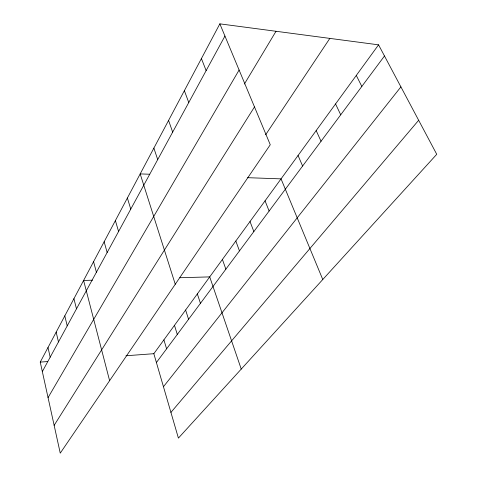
<?xml version="1.0" encoding="UTF-8"?>
<svg xmlns="http://www.w3.org/2000/svg" width="477" height="477" viewBox="0 0 477 477"><rect width="100%" height="100%" fill="white"/><g stroke="black" fill="none" stroke-linecap="round" stroke-linejoin="round"><path stroke-width="0.72" d="M219.855 23.85L270.262 144.752L60.251 453.15L40.253 362.103L219.855 23.85L378.559 44.838L436.747 154.304L178.41 438.107L153.838 353.701L378.559 44.838M42.334 371.589L224.941 36.055M48.058 397.633L239.102 70.024M244.397 84.024L276.016 31.279M54.145 425.353L254.491 106.926M265.617 134.8L329.84 38.398M156.408 362.526L384.486 55.988M163.45 386.716L400.913 86.886M170.927 412.402L418.663 120.276M40.253 362.103L47.587 361.56M125.982 355.759L153.838 353.701M92.478 280.196L83.606 280.446L109.609 380.676M179.841 277.733L209.719 276.893L241.237 369.085M149.748 174.242L140.178 173.902L175.268 284.25M247.641 177.688L281.042 178.869L322.768 279.516M356.295 75.444L361.822 86.444M335.552 103.956L340.727 114.802M316.179 130.579L321.033 141.264M298.047 155.496L302.609 166.026M265.063 200.835L269.117 211.037M201.419 58.57L206.136 70.608M250.014 221.513L253.847 231.56M184.372 90.672L188.767 102.531M235.823 241.022L239.454 250.908M222.413 259.452L225.854 269.183M168.572 120.431L172.668 132.111M153.874 148.108L157.708 159.598M197.341 293.91L200.453 303.33M185.613 310.032L188.57 319.298M174.481 325.332L177.295 334.449M127.383 198.009L130.758 209.117M163.903 339.868L166.592 348.836M115.392 220.583L118.576 231.5M104.147 241.761L107.146 252.494M93.57 261.682L96.408 272.23M73.929 298.674L76.475 308.852M64.8 315.869L67.215 325.874M56.167 332.123L58.462 341.949M47.998 347.512L50.18 357.166"/></g></svg>
